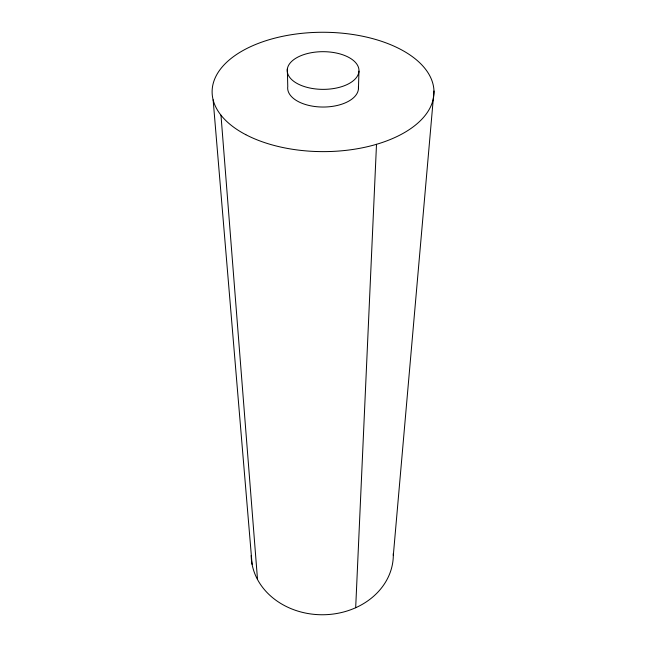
<?xml version="1.0" encoding="UTF-8"?>
<svg xmlns="http://www.w3.org/2000/svg" width="647" height="647" viewBox="0 0 647 647"><rect width="100%" height="100%" fill="white"/><g stroke="black" fill="none" stroke-linecap="round" stroke-linejoin="round"><path stroke-width="0.97" d="M358.446 88.688L358.956 71.162A35.876 18.844 0.1 0 0 306.144 53.895A35.876 18.844 0.1 0 0 304.187 86.512A35.876 18.844 0.1 0 0 358.956 71.162M355.68 607.727L376.505 144.305M393.319 555.377L433.975 91.009M213.13 99.832L252.087 564.346M220.983 115.19L257.522 579.542M287.325 68.994L287.769 86.504A35.399 18.998 0.1 0 0 322.966 107.038A35.399 18.998 0.1 0 0 358.373 86.698M393.303 553.428A71.073 59.936 0.1 0 1 323.524 614.747A71.073 59.936 0.1 0 1 251.182 555.506M245.803 134.681A110.936 59.678 0.1 0 0 430.635 106.65A110.936 59.678 0.1 0 0 292.735 34.501A110.936 59.678 0.1 0 0 245.803 134.681"/></g></svg>
